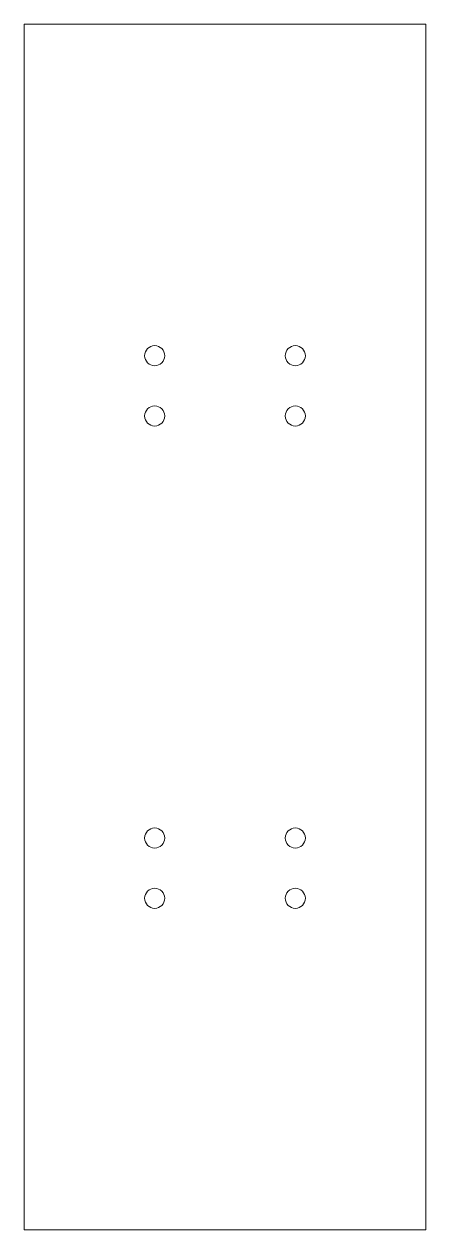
# Model space of a CAD drawing. Header units: millimetres. Extents: x -50 to 50, y -150 to 150.
import ezdxf

# ---------------------------------------------------------------- set-up
doc = ezdxf.new("R2010")
doc.units = ezdxf.units.MM

msp = doc.modelspace()

# ---------------------------------------------------------------- linework, layer by layer
at = {"color": 7, "linetype": 'Continuous', "lineweight": 15}
for p, q in [((50, 150), (-50, 150)), ((-50, 150), (-50, -150)), ((50, -150), (50, 150)), ((-50, -150), (50, -150))]:
    msp.add_line(p, q, dxfattribs=at)
for centre in [(-17.5, 67.5), (17.5, 67.5), (-17.5, 52.5), (17.5, 52.5), (-17.5, -52.5), (17.5, -52.5), (-17.5, -67.5), (17.5, -67.5)]:
    msp.add_circle(centre, 2.5, dxfattribs=at)

doc.saveas('drawing.dxf')
